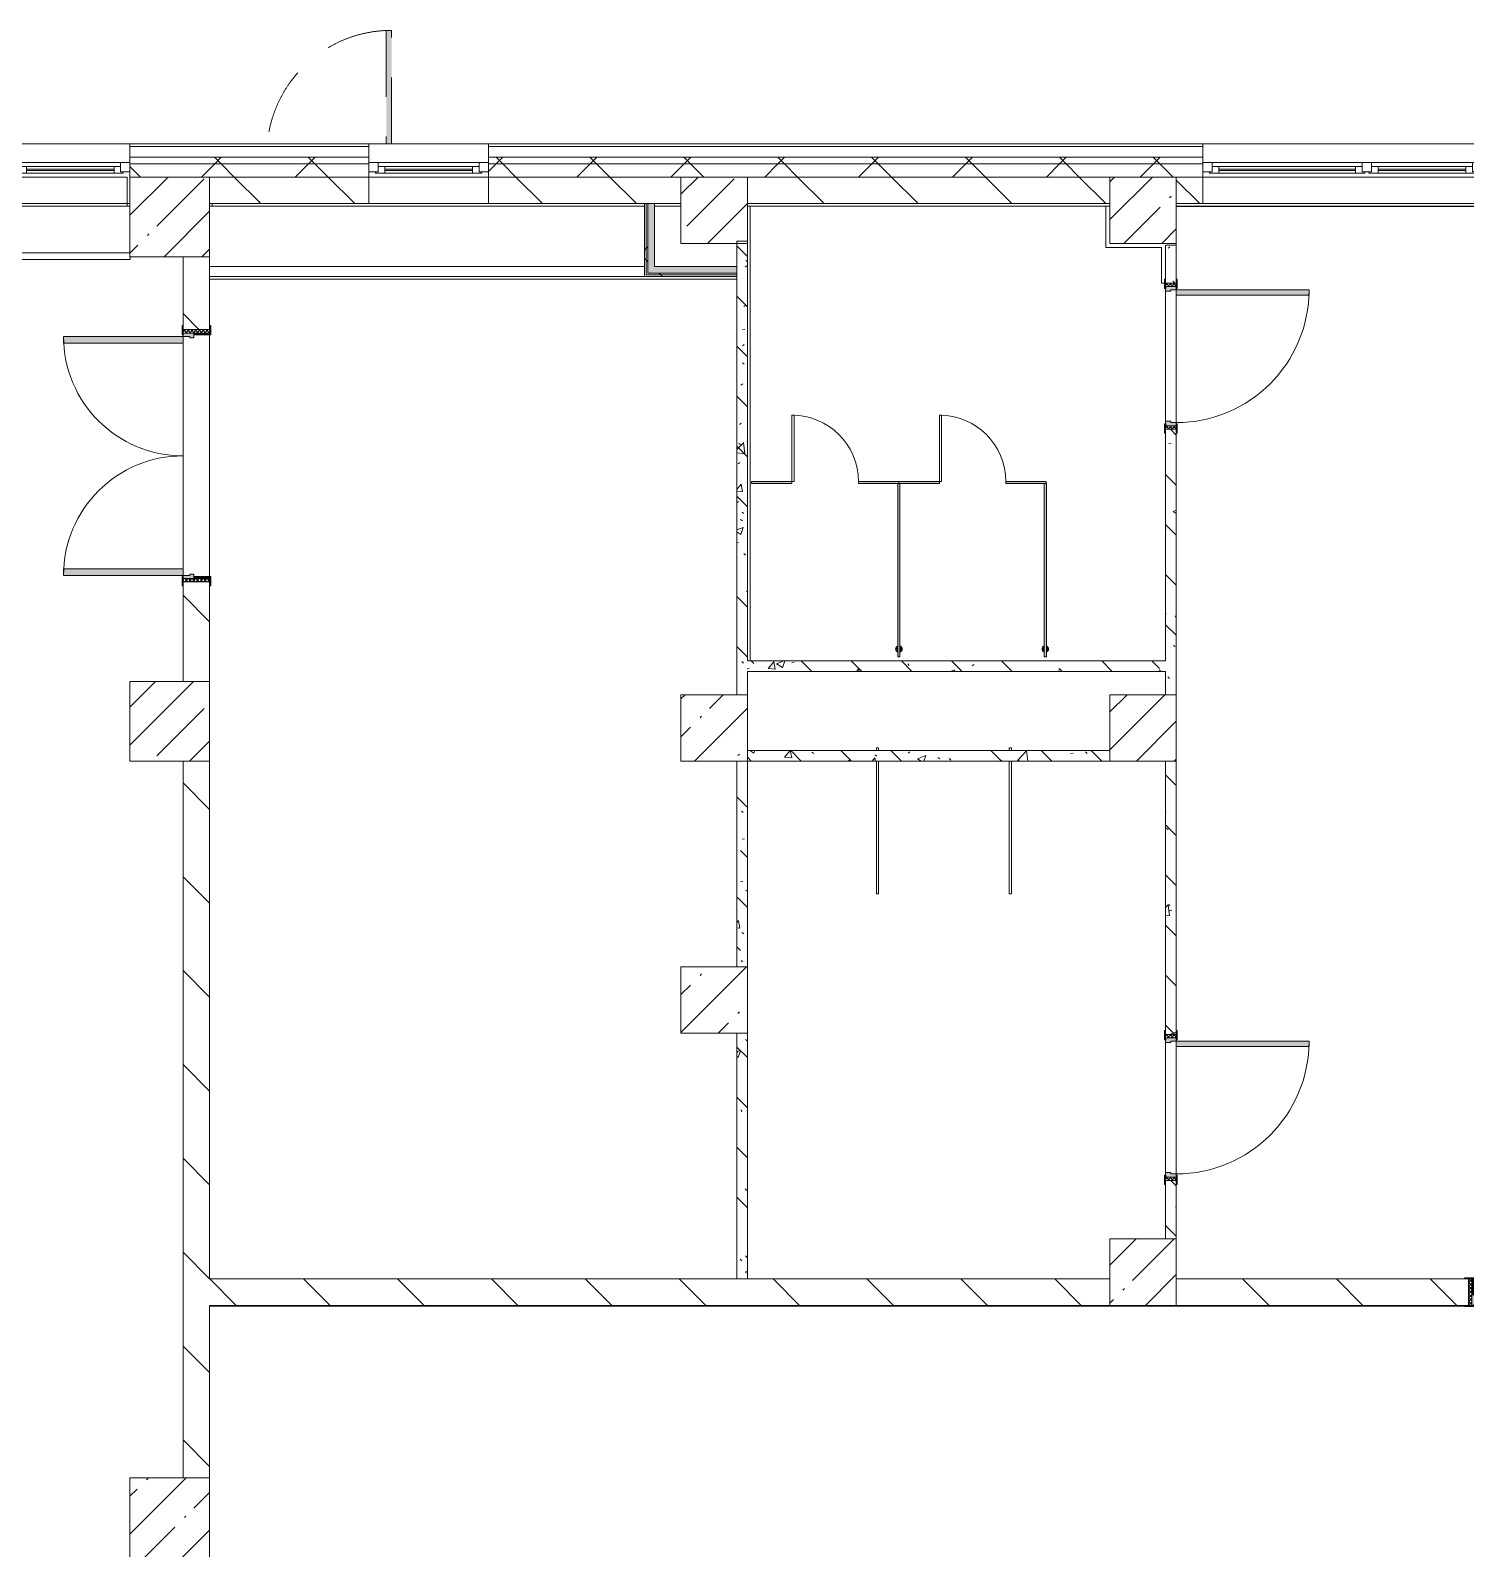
# Model space of a CAD drawing. Header units: millimetres. Extents: x -2766 to 205613, y -8553 to 29000.
# Drawn here: x 144013 to 154822, y 16767 to 28205 of the extents above; entities that cross this region are included whole.
import ezdxf

# ---------------------------------------------------------------- set-up
doc = ezdxf.new("R2010")
doc.units = ezdxf.units.MM
doc.linetypes.add('200_ШТРИХ__ш1_п0_6_', pattern=[800, 500, -300])
for name, color, linetype, lineweight in [('A-DETL-MBND-1', 7, '200_ШТРИХ__ш1_п0_6_', 9), ('A-DOOR-5', 7, 'Continuous', 5), ('A-GENM-1', 7, 'Continuous', 5), ('A-GLAZ-2', 7, 'Continuous', 5), ('A-WALL', 7, 'Continuous', 9), ('A-WALL-3', 7, 'Continuous', 5), ('I-WALL-3', 7, 'Continuous', 5), ('S-COLS-2', 7, 'Continuous', 5)]:
    doc.layers.add(name, color=color, linetype=linetype, lineweight=lineweight)
for name, color, linetype, lineweight, true_color in [('A-DOOR-2', 7, 'Continuous', 5, 0xaaaaaa), ('A-DOOR-3', 7, 'Continuous', 5, 0xe2e2e2), ('A-DOOR-FRAM-3', 7, 'Continuous', 5, 0xe2e2e2), ('A-DOOR-FRAM-4', 7, 'Continuous', 5, 0xaaaaaa), ('A-FLOR-2', 7, 'Continuous', 5, 0xaaaaaa), ('A-GENM-2', 7, 'Continuous', 5, 0xe2ddcd), ('I-WALL-2', 7, 'Continuous', 5, 0xe7e7e7), ('I-WALL-5', 7, 'Continuous', 5, 0x787878)]:
    doc.layers.add(name, color=color, linetype=linetype, lineweight=lineweight, true_color=true_color)
pattern_1 = [(45, (78603, 0), (-285.1231, 285.1231), []), (45, (78888.1, 0), (-285.1231, 285.1231), [504.031, -100.806, 16.764, -84.042])]
pattern_2 = [(135, (78603, 0), (-353.5534, -353.5534), [])]
pattern_3 = [(135, (78603, 0), (-377.1708, -377.1708), [533.4, -88.9, 17.78, -88.9]), (135, (78603, 376.94), (-377.1708, -377.1708), []), (50, (78603, 0), (637.6445, -55.7866), [66.675, -733.425]), (355, (78603, 0), (-123.3494, 668.699), [53.34, -586.74]), (100.451, (78656.1, -4.65), (514.299, 612.908), [56.665, -623.315]), (46.184, (78603, 177.8), (948.7764, -147.15), [100.012, -1100.137]), (96.636, (78682.05, 165.5), (830.909, 865.997), [84.998, -934.973]), (351.184, (78603, 177.8), (830.918, 865.988), [80.01, -880.11]), (21, (78691.9, 133.35), (530.6506, -357.9283), [66.675, -733.425]), (326, (78691.9, 133.35), (216.308, 644.6585), [53.34, -586.74]), (71.451, (78736.1, 103.5), (746.9596, 286.7243), [56.665, -623.315]), (37.5, (78602.98, 0), (10.8105, 295.9426), [16.764, -562.864, 16.764, -578.866, -588.962]), (37.5, (78602.98, 0), (10.8105, 295.9426), [-1175.258, 16.764, -572.198]), (7.5, (78602.98, 0), (233.8692, 350.6318), [16.764, -322.834, 16.764, -549.529, -224.472]), (7.5, (78602.98, 0), (233.8692, 350.6318), [-905.891, 16.764, -207.708]), (327.5, (78404.74, 0), (474.5678, -20.0513), [16.764, -205.486, 16.764, -676.656, -920.115]), (327.5, (78404.74, 0), (474.5678, -20.0513), [-915.67, 16.764, -903.351]), (317.5, (78315.84, 0), (518.4522, 88.9934), [16.764, -272.161, 16.764, -443.738, -653.415]), (317.5, (78315.84, 0), (518.4522, 88.9934), [-749.427, 16.764, -636.651])]
pattern_4 = [(45, (78603, 0), (-353.5534, 353.5534), []), (135, (78603, 0), (-353.5534, -353.5534), [])]
pattern_5 = [(45, (78603, 0), (-530.33, 530.33), []), (135, (78603, 0), (-530.33, -530.33), [])]

# ---------------------------------------------------------------- blocks, each defined once
blk = doc.blocks.new('BSC_Колонна _Прямоугольная - 600х600-V184-2_2_1_птичка')
at = {"layer": 'S-COLS-2'}
h = blk.add_hatch(dxfattribs=at)
h.set_pattern_fill('FP_122', color=256, style=0, pattern_type=2)
h.set_pattern_definition([(45, (-66460, -17000), (-285.1231, 285.1231), []), (45, (-66174.88, -17000), (-285.1231, 285.1231), [504.031, -100.806, 16.764, -84.042])])
h.paths.add_polyline_path([(148, -300), (300, -300), (300, 300), (-300, 300), (-300, -300), (144, -300)])
for p, q in [((300, 300), (-300, 300)), ((-300, 300), (-300, -300)), ((300, -300), (300, 300)), ((-300, -300), (300, -300))]:
    blk.add_line(p, q, dxfattribs=at)
blk = doc.blocks.new('BSC_Колонна _Прямоугольная - 500х500-V199-2_2_1_птичка')
at = {"layer": 'S-COLS-2'}
h = blk.add_hatch(dxfattribs=at)
h.set_pattern_fill('FP_141', color=256, style=0, pattern_type=2)
h.set_pattern_definition([(45, (-73790, -22950), (-285.1231, 285.1231), []), (45, (-73504.88, -22950), (-285.1231, 285.1231), [504.031, -100.806, 16.764, -84.042])])
h.paths.add_polyline_path([(250, -250), (250, 250), (-250, 250), (-250, -250), (173, -250)])
for p, q in [((250, 250), (-250, 250)), ((-250, 250), (-250, -250)), ((250, -250), (250, 250)), ((-250, -250), (250, -250))]:
    blk.add_line(p, q, dxfattribs=at)
blk = doc.blocks.new('BSC_Колонна _Прямоугольная - 500х500-V200-2_2_1_птичка')
at = {"layer": 'S-COLS-2'}
h = blk.add_hatch(dxfattribs=at)
h.set_pattern_fill('FP_142', color=256, style=0, pattern_type=2)
h.set_pattern_definition([(45, (-70560, -22950), (-285.1231, 285.1231), []), (45, (-70274.88, -22950), (-285.1231, 285.1231), [504.031, -100.806, 16.764, -84.042])])
h.paths.add_polyline_path([(170, -250), (250, -250), (250, 250), (-250, 250), (-250, -250)])
for p, q in [((250, 250), (-250, 250)), ((-250, 250), (-250, -250)), ((250, -250), (250, 250)), ((-250, -250), (250, -250))]:
    blk.add_line(p, q, dxfattribs=at)
blk = doc.blocks.new('110_Дверь_СКБ_1Ст_Внутренняя1 - Д-4 1100x2100h_су мгн-V205-2_2_1_птичка')
at = {"layer": 'A-DOOR-2'}
h = blk.add_hatch(dxfattribs=at)
h.set_pattern_fill('FP_13', color=256, style=0, pattern_type=2)
h.set_pattern_definition([(135, (1751.41, 164.685), (-14.14214, -14.14214), []), (225, (1751.41, 164.685), (14.14214, -14.14214), [])])
h.paths.add_polyline_path([(562, 100), (537, 100), (537, -100), (562, -100), (562, 39)])
at = {"layer": 'A-DOOR-3'}
h = blk.add_hatch(color=256, dxfattribs=at)
h.paths.add_polyline_path([(-488, 100), (-513, 100), (-513, 20), (-478, 20), (-478, 60), (-488, 60)])
h.paths.add_polyline_path([(512, 100), (512, 60), (502, 60), (502, 20), (537, 20), (537, 100), (525, 100)])
at = {"layer": 'A-DOOR-FRAM-3'}
for points in [[(-488, 1100), (-488, 100), (-448, 102), (-448, 1100)], [(-536, 108), (-568, 107), (-568, 100), (-498, 102), (-498, 108), (-536, 108)], [(-513, 20), (-513, -100), (-498, -100), (-498, 20)], [(522, 108), (525, 100), (592, 100), (592, 108), (539, 108)], [(522, 20), (522, -100), (537, -100), (537, 20)], [(-513, -100), (-568, -100), (-568, -108), (-498, -108), (-498, -100)], [(537, -100), (522, -100), (522, -108), (592, -108), (592, -100), (562, -100)]]:
    blk.add_hatch(color=256, dxfattribs=at).paths.add_polyline_path(points)
at = {"layer": 'A-DOOR-FRAM-4'}
h = blk.add_hatch(dxfattribs=at)
h.set_pattern_fill('FP_14', color=256, style=0, pattern_type=2)
h.set_pattern_definition([(45, (-371.384, 164.685), (-14.1421, 14.1421), []), (135, (-371.384, 164.685), (-14.1421, -14.1421), [])])
h.paths.add_polyline_path([(-538, 100), (-538, -100), (-513, -95), (-513, 100)])
at = {"layer": 'A-DOOR-2'}
for p, q in [((-488, 1100), (-488, 100)), ((-448, 1100), (-488, 1100)), ((-448, 100), (-448, 1100)), ((-488, 100), (-448, 100))]:
    blk.add_line(p, q, dxfattribs=at)
blk.add_arc((-488, 100), 1000, 360, 90, dxfattribs=at)
at = {"layer": 'A-DOOR-FRAM-4'}
for p, q in [((-498, 108), (-568, 108)), ((-568, 108), (-568, 100)), ((-568, 100), (-498, 100)), ((-513, 100), (-538, 100)), ((-538, 100), (-538, -100)), ((-488, 100), (-513, 100)), ((-513, 100), (-513, 20)), ((-513, -100), (-513, 100)), ((-498, 100), (-513, 100)), ((-513, 100), (-513, 99)), ((-513, 99), (-498, 99)), ((-513, 20), (-478, 20)), ((-498, 20), (-513, 20)), ((-513, 20), (-513, -100)), ((-498, 100), (-498, 108)), ((-498, 99), (-498, 100)), ((-498, -100), (-498, 20)), ((-488, 60), (-488, 100)), ((-478, 60), (-488, 60)), ((-478, 20), (-478, 60)), ((512, 60), (502, 60)), ((502, 60), (502, 20)), ((502, 20), (537, 20)), ((512, 100), (512, 60)), ((537, 100), (512, 100)), ((592, 108), (522, 108)), ((522, 108), (522, 100)), ((537, 100), (522, 100)), ((522, 100), (522, 99)), ((522, 100), (592, 100)), ((522, 99), (537, 99)), ((537, 20), (522, 20)), ((522, 20), (522, -100)), ((537, 20), (537, 100)), ((562, 100), (537, 100)), ((537, 100), (537, -100)), ((537, 99), (537, 100)), ((537, -100), (537, 20)), ((562, -100), (562, 100)), ((592, 100), (592, 108)), ((-498, -100), (-568, -100)), ((-568, -100), (-568, -108)), ((-568, -108), (-498, -108)), ((-538, -100), (-513, -100)), ((-513, -100), (-498, -100)), ((-498, -108), (-498, -100)), ((522, -100), (537, -100)), ((592, -100), (522, -100)), ((522, -100), (522, -108)), ((522, -108), (592, -108)), ((537, -100), (562, -100)), ((592, -108), (592, -100))]:
    blk.add_line(p, q, dxfattribs=at)
blk = doc.blocks.new('110_Дверь_СКБ_1Ст_Внутренняя1 - Д-4 1100x2100h_су мгн-32391219-2_2_1_птичка')
at = {"layer": 'A-DOOR-2'}
h = blk.add_hatch(dxfattribs=at)
h.set_pattern_fill('FP_143', color=256, style=0, pattern_type=2)
h.set_pattern_definition([(135, (1751.41, 104.685), (-14.14214, -14.14214), []), (225, (1751.41, 104.685), (14.14214, -14.14214), [])])
h.paths.add_polyline_path([(562.5, 40), (537.5, 38.2), (537.5, -40), (562.5, -40)])
at = {"layer": 'A-DOOR-3'}
h = blk.add_hatch(color=256, dxfattribs=at)
h.paths.add_polyline_path([(537.5, 38.2), (537.5, 40), (512.5, 36.4), (512.5, 0), (502.5, 0), (502.5, -40), (537.5, -40)])
h.paths.add_polyline_path([(-477.5, -16), (-477.5, 0), (-487.5, 0), (-487.5, 40), (-512.5, 40), (-512.5, -40), (-477.5, -35.6)])
at = {"layer": 'A-DOOR-FRAM-3'}
for points in [[(-447.5, 829.7), (-451, 1040), (-487.5, 1040), (-487.5, 40), (-447.5, 40), (-447.5, 60)], [(-497.5, 40), (-497.5, 48), (-567.5, 48), (-567.5, 40), (-512.5, 40)], [(592.5, 40), (592.5, 48), (522.5, 48), (522.5, 40), (562.5, 40)], [(-497.5, -40), (-567.5, -40), (-567.5, -48), (-497.5, -48)], [(592.5, -40), (522.5, -40), (522.5, -48), (592.5, -48)]]:
    blk.add_hatch(color=256, dxfattribs=at).paths.add_polyline_path(points)
at = {"layer": 'A-DOOR-FRAM-4'}
h = blk.add_hatch(dxfattribs=at)
h.set_pattern_fill('FP_144', color=256, style=0, pattern_type=2)
h.set_pattern_definition([(45, (-371.384, 104.685), (-14.1421, 14.1421), []), (135, (-371.384, 104.685), (-14.1421, -14.1421), [])])
h.paths.add_polyline_path([(-512.5, -40), (-512.5, 40), (-537.5, 40), (-537.5, -40)])
at = {"layer": 'A-DOOR-2'}
for p, q in [((-487.5, 1040), (-487.5, 40)), ((-447.5, 1040), (-487.5, 1040)), ((-447.5, 40), (-447.5, 1040)), ((-487.5, 40), (-447.5, 40))]:
    blk.add_line(p, q, dxfattribs=at)
blk.add_arc((-487.5, 40), 1000, 360, 90, dxfattribs=at)
at = {"layer": 'A-DOOR-FRAM-4'}
for p, q in [((-497.5, 48), (-567.5, 48)), ((-567.5, 48), (-567.5, 40)), ((-567.5, 40), (-497.5, 40)), ((-512.5, 40), (-537.5, 40)), ((-537.5, 40), (-537.5, -40)), ((-487.5, 40), (-512.5, 40)), ((-512.5, 40), (-512.5, -40)), ((-512.5, -40), (-512.5, 40)), ((-497.5, 40), (-512.5, 40)), ((-512.5, 40), (-512.5, 39)), ((-512.5, 39), (-497.5, 39)), ((-497.5, 40), (-497.5, 48)), ((-497.5, 39), (-497.5, 40)), ((-487.5, 0), (-487.5, 40)), ((-477.5, 0), (-487.5, 0)), ((-477.5, -40), (-477.5, 0)), ((512.5, 0), (502.5, 0)), ((502.5, 0), (502.5, -40)), ((512.5, 40), (512.5, 0)), ((537.5, 40), (512.5, 40)), ((592.5, 48), (522.5, 48)), ((522.5, 48), (522.5, 40)), ((537.5, 40), (522.5, 40)), ((522.5, 40), (522.5, 39)), ((522.5, 40), (592.5, 40)), ((522.5, 39), (537.5, 39)), ((537.5, -40), (537.5, 40)), ((562.5, 40), (537.5, 40)), ((537.5, 40), (537.5, -40)), ((537.5, 39), (537.5, 40)), ((562.5, -40), (562.5, 40)), ((592.5, 40), (592.5, 48)), ((-497.5, -40), (-567.5, -40)), ((-567.5, -40), (-567.5, -48)), ((-567.5, -48), (-497.5, -48)), ((-537.5, -40), (-512.5, -40)), ((-497.5, -39), (-512.5, -39)), ((-512.5, -39), (-512.5, -40)), ((-512.5, -40), (-477.5, -40)), ((-512.5, -40), (-497.5, -40)), ((-497.5, -40), (-497.5, -39)), ((-497.5, -48), (-497.5, -40)), ((502.5, -40), (537.5, -40)), ((537.5, -39), (522.5, -39)), ((522.5, -39), (522.5, -40)), ((522.5, -40), (537.5, -40)), ((592.5, -40), (522.5, -40)), ((522.5, -40), (522.5, -48)), ((522.5, -48), (592.5, -48)), ((537.5, -40), (537.5, -39)), ((537.5, -40), (562.5, -40)), ((592.5, -48), (592.5, -40))]:
    blk.add_line(p, q, dxfattribs=at)
blk = doc.blocks.new('131_Сантехническая перегородка - СП-2-V207-2_2_1_птичка')
at = {"layer": 'A-GENM-1'}
for p, q in [((0, 8), (1000, 8)), ((0, 8), (0, -8)), ((1080, 8), (1100, 8)), ((1100, 8), (1100, -8)), ((1000, -8), (0, -8)), ((1100, -8), (1080, -8))]:
    blk.add_line(p, q, dxfattribs=at)
blk = doc.blocks.new('110_Дверь_СКБ_2Ст - Д-10 1800x2100h_Актовый зал EI30-32403870-2_2_1_птичка')
at = {"layer": 'A-DOOR-2'}
h = blk.add_hatch(dxfattribs=at)
h.set_pattern_fill('FP_157', color=256, style=0, pattern_type=2)
h.set_pattern_definition([(135, (1351.41, 164.685), (-14.1421, -14.1421), []), (225, (1351.41, 164.685), (14.1421, -14.1421), [])])
h.paths.add_polyline_path([(937, -84), (937, -100), (963, -100), (963, 100), (937, 100), (937, 34)])
at = {"layer": 'A-DOOR-3'}
for points in [[(-888, 520), (-888, 100), (-838, 100), (-838, 1000), (-888, 1000), (-888, 934)], [(862, 340), (862, 100), (912, 100), (912, 1000), (862, 1000), (862, 400)]]:
    blk.add_hatch(color=256, dxfattribs=at).paths.add_polyline_path(points)
h = blk.add_hatch(color=256, dxfattribs=at)
h.paths.add_polyline_path([(-913, 37), (-913, 20), (-878, 20), (-878, 50), (-888, 50), (-888, 100), (-913, 100), (-913, 84)])
h.paths.add_polyline_path([(902, 34), (902, 20), (937, 20), (937, 100), (912, 100), (912, 50), (902, 50)])
at = {"layer": 'A-DOOR-FRAM-3'}
for points in [[(-967, 100), (-897, 100), (-897, 108), (-967, 108)], [(-913, -100), (-897, -100), (-897, 20), (-913, 20)], [(923, 100), (993, 100), (993, 108), (923, 108)], [(923, -83), (923, -100), (937, -100), (937, 20), (923, 20)], [(-967, -108), (-897, -108), (-897, -100), (-967, -100)], [(923, -108), (993, -108), (993, -100), (923, -100)]]:
    blk.add_hatch(color=256, dxfattribs=at).paths.add_polyline_path(points)
at = {"layer": 'A-DOOR-FRAM-4'}
h = blk.add_hatch(dxfattribs=at)
h.set_pattern_fill('FP_158', color=256, style=0, pattern_type=2)
h.set_pattern_definition([(45, (-771.384, 164.685), (-14.1421, 14.1421), []), (135, (-771.384, 164.685), (-14.1421, -14.1421), [])])
h.paths.add_polyline_path([(-937, 86), (-937, -100), (-913, -100), (-913, 100), (-937, 100)])
at = {"layer": 'A-DOOR-2'}
for p, q in [((-888, 1000), (-888, 100)), ((-838, 1000), (-888, 1000)), ((-838, 100), (-838, 1000)), ((912, 1000), (862, 1000)), ((862, 1000), (862, 100)), ((912, 100), (912, 1000)), ((-888, 100), (-838, 100)), ((862, 100), (912, 100))]:
    blk.add_line(p, q, dxfattribs=at)
for centre, start, end in [((-888, 100), 0, 90), ((912, 100), 90, 180)]:
    blk.add_arc(centre, 900, start, end, dxfattribs=at)
at = {"layer": 'A-DOOR-FRAM-4'}
for p, q in [((-897, 108), (-967, 108)), ((-967, 108), (-967, 100)), ((-967, 100), (-897, 100)), ((-913, 100), (-937, 100)), ((-937, 100), (-937, -100)), ((-888, 100), (-913, 100)), ((-913, 100), (-913, 20)), ((-913, 20), (-878, 20)), ((-913, -100), (-913, 100)), ((-897, 20), (-913, 20)), ((-913, 20), (-913, -100)), ((-897, 100), (-897, 108)), ((-897, -100), (-897, 20)), ((-888, 50), (-888, 100)), ((-878, 50), (-888, 50)), ((-878, 20), (-878, 50)), ((912, 50), (902, 50)), ((902, 50), (902, 20)), ((902, 20), (937, 20)), ((912, 100), (912, 50)), ((937, 100), (912, 100)), ((993, 108), (923, 108)), ((923, 108), (923, 100)), ((923, 100), (993, 100)), ((937, 20), (923, 20)), ((923, 20), (923, -100)), ((937, 20), (937, 100)), ((963, 100), (937, 100)), ((937, 100), (937, -100)), ((937, -100), (937, 20)), ((963, -100), (963, 100)), ((993, 100), (993, 108)), ((-897, -100), (-967, -100)), ((-967, -100), (-967, -108)), ((-967, -108), (-897, -108)), ((-937, -100), (-913, -100)), ((-913, -100), (-897, -100)), ((-897, -108), (-897, -100)), ((923, -100), (937, -100)), ((993, -100), (923, -100)), ((923, -100), (923, -108)), ((923, -108), (993, -108)), ((937, -100), (963, -100)), ((993, -108), (993, -100))]:
    blk.add_line(p, q, dxfattribs=at)
blk = doc.blocks.new('BSC_Колонна _Прямоугольная - 500х500-V238-2_2_1_птичка')
at = {"layer": 'S-COLS-2'}
h = blk.add_hatch(dxfattribs=at)
h.set_pattern_fill('FP_161', color=256, style=0, pattern_type=2)
h.set_pattern_definition([(45, (-70560, -20900), (-285.1231, 285.1231), []), (45, (-70274.88, -20900), (-285.1231, 285.1231), [504.031, -100.806, 16.764, -84.042])])
h.paths.add_polyline_path([(250, -250), (250, 250), (-250, 250), (-250, -250), (170, -250)])
for p, q in [((250, 250), (-250, 250)), ((-250, 250), (-250, -250)), ((250, -250), (250, 250)), ((-250, -250), (250, -250))]:
    blk.add_line(p, q, dxfattribs=at)
blk = doc.blocks.new('120_Окно_СКБ_1Ст - 120_Окно_СКБ_1Ст 900х2500_h_-19906774-2_2_1_птичка')
at = {"layer": 'A-GLAZ-2'}
for p, q in [((-450, -75), (-450, -5)), ((-450, -5), (-380, -5)), ((450, -5), (-450, -5)), ((-380, -75), (-450, -75)), ((-450, -75), (-400, -75)), ((-380, -75), (-400, -75)), ((-400, -75), (-400, -85)), ((-400, -85), (400, -85)), ((400, -85), (-400, -85)), ((-380, -5), (-380, -75)), ((380, -35), (-380, -35)), ((-380, -35), (-380, -75)), ((-330, -85), (-330, -35)), ((-330, -55), (330, -55)), ((330, -65), (-330, -65)), ((330, -85), (330, -35)), ((380, -75), (380, -5)), ((380, -5), (450, -5)), ((380, -75), (380, -35)), ((450, -75), (380, -75)), ((400, -75), (380, -75)), ((400, -75), (450, -75)), ((400, -85), (400, -75)), ((450, -5), (450, -75))]:
    blk.add_line(p, q, dxfattribs=at)
blk = doc.blocks.new('120_Окно_СКБ_2Ст - 120_Окно_СКБ_2Ст 2100х2400 _мал створка справа_-19092174-2_2_1_птичка')
at = {"layer": 'A-GLAZ-2'}
for p, q in [((-1050, -75), (-1050, -5)), ((-1050, -5), (-980, -5)), ((1050, -5), (-1050, -5)), ((-980, -75), (-1050, -75)), ((-1050, -75), (-1000, -75)), ((-980, -75), (-1000, -75)), ((-1000, -75), (-1000, -85)), ((-1000, -85), (170, -85)), ((170, -85), (-1000, -85)), ((-980, -5), (-980, -75)), ((150, -35), (-980, -35)), ((-980, -35), (-980, -75)), ((-930, -85), (-930, -35)), ((-930, -55), (100, -55)), ((100, -65), (-930, -65)), ((100, -85), (100, -35)), ((150, -75), (150, -5)), ((150, -5), (220, -5)), ((150, -75), (150, -35)), ((220, -75), (150, -75)), ((170, -75), (150, -75)), ((170, -75), (200, -75)), ((170, -85), (170, -75)), ((220, -75), (200, -75)), ((200, -75), (200, -85)), ((200, -85), (1000, -85)), ((1000, -85), (200, -85)), ((220, -5), (220, -75)), ((980, -35), (220, -35)), ((220, -35), (220, -75)), ((270, -85), (270, -35)), ((270, -55), (930, -55)), ((930, -65), (270, -65)), ((930, -85), (930, -35)), ((980, -75), (980, -5)), ((980, -5), (1050, -5)), ((980, -75), (980, -35)), ((1050, -75), (980, -75)), ((1000, -75), (980, -75)), ((1000, -75), (1050, -75)), ((1000, -85), (1000, -75)), ((1050, -5), (1050, -75))]:
    blk.add_line(p, q, dxfattribs=at)
blk = doc.blocks.new('BSC_Колонна _Прямоугольная - 500х500-V242-2_2_1_птичка')
at = {"layer": 'S-COLS-2'}
h = blk.add_hatch(dxfattribs=at)
h.set_pattern_fill('FP_168', color=256, style=0, pattern_type=2)
h.set_pattern_definition([(45, (-73790, -18850), (-285.1231, 285.1231), []), (45, (-73504.88, -18850), (-285.1231, 285.1231), [504.031, -100.806, 16.764, -84.042])])
h.paths.add_polyline_path([(250, -250), (250, 250), (-250, 250), (-250, -250), (170, -250)])
for p, q in [((250, 250), (-250, 250)), ((-250, 250), (-250, -250)), ((250, -250), (250, 250)), ((-250, -250), (250, -250))]:
    blk.add_line(p, q, dxfattribs=at)
blk = doc.blocks.new('110_Дверь_СКБ_1Ст_Наружная - ДН-2д_л__ Дверь из подвала ЛК _900 мм в свету_ 3300-22851703-2_2_1_птичка')
at = {"layer": 'A-DETL-MBND-1'}
blk.add_hatch(color=256, dxfattribs=at).paths.add_polyline_path([(489.5, 135), (489.5, 990), (449.5, 990), (449.5, 135)])
for p, q in [((489.5, 990), (449.5, 990)), ((449.5, 990), (449.5, 135)), ((489.5, 135), (489.5, 990))]:
    blk.add_line(p, q, dxfattribs=at)
blk.add_arc((489.5, 50), 940, 90, 174.73278, dxfattribs=at)
blk = doc.blocks.new('131_Сантехническая перегородка_Дверь - СД-1-V274-2_2_1_птичка')
at = {"layer": 'A-GENM-2'}
for points in [[(289, -8), (305, -8), (305, 8), (0, 8), (0, -8)], [(805, -8), (1110, -8), (1110, 8), (805, 8)]]:
    blk.add_hatch(color=256, dxfattribs=at).paths.add_polyline_path(points)
at = {"layer": 'A-DOOR-5'}
for p, q in [((321, 508), (305, 508)), ((305, 8), (305, 508)), ((321, 8), (321, 508)), ((321, 8), (305, 8))]:
    blk.add_line(p, q, dxfattribs=at)
blk.add_arc((305, 8), 500, 360, 90, dxfattribs=at)
at = {"layer": 'A-GENM-1'}
for p, q in [((305, 8), (0, 8)), ((0, 8), (0, -8)), ((305, -8), (305, 8)), ((1110, 8), (805, 8)), ((805, 8), (805, -8)), ((1110, -8), (1110, 8)), ((0, -8), (305, -8)), ((805, -8), (1110, -8))]:
    blk.add_line(p, q, dxfattribs=at)
blk = doc.blocks.new('131_Сантехническая перегородка - СП-4-V267-2_2_1_птичка')
at = {"layer": 'A-GENM-2'}
blk.add_hatch(color=256, dxfattribs=at).paths.add_polyline_path([(852, 8), (26, 8), (26, -8), (1330, -8), (1330, 8)])
at = {"layer": 'A-GENM-1'}
for p, q in [((1330, 8), (26, 8)), ((26, 8), (26, -8)), ((1330, -8), (1330, 8)), ((26, -8), (1330, -8))]:
    blk.add_line(p, q, dxfattribs=at)
at = {"layer": 'A-GENM-1', "flags": 128}
for points in [[(97, 8), (97, 9), (96, 9), (96, 9), (96, 10), (95, 10), (95, 11), (94, 11), (94, 12), (93, 12), (93, 12), (92, 13), (92, 13), (91, 13), (91, 14), (90, 14), (90, 14), (89, 14), (89, 14), (88, 15), (87, 15), (87, 15), (86, 15), (86, 15), (85, 15), (84, 15), (84, 15), (83, 15), (83, 15), (82, 15), (81, 15), (81, 15), (80, 15), (80, 14), (79, 14), (78, 14), (78, 14), (77, 13), (77, 13), (76, 13), (76, 13), (75, 12), (75, 12), (74, 11), (74, 11), (74, 11), (73, 10), (73, 10), (72, 9), (72, 9), (72, 8), (71, 8)], [(71, -8), (72, -9), (72, -9), (72, -9), (73, -10), (73, -10), (74, -11), (74, -11), (75, -12), (75, -12), (76, -12), (76, -13), (77, -13), (77, -13), (78, -14), (78, -14), (79, -14), (79, -14), (80, -14), (80, -15), (81, -15), (82, -15), (82, -15), (83, -15), (83, -15), (84, -15), (85, -15), (85, -15), (86, -15), (86, -15), (87, -15), (88, -15), (88, -15), (89, -14), (89, -14), (90, -14), (90, -14), (91, -13), (92, -13), (92, -13), (93, -13), (93, -12), (94, -12), (94, -11), (94, -11), (95, -11), (95, -10), (96, -10), (96, -9), (96, -9), (97, -8), (97, -8)]]:
    blk.add_lwpolyline(points, dxfattribs=at)
at = {"layer": 'A-GENM-1'}
for radius, start, end in [(24.6, 19.9113, 160.0887), (17.6, 45, 135), (17.6, 45, 135), (15.1, 45, 135), (24.6, 199.9113, 340.0887), (17.6, 225, 315), (17.6, 225, 315), (15.1, 225, 315)]:
    blk.add_arc((84, 0), radius, start, end, dxfattribs=at)
blk = doc.blocks.new('Зашивка приборов отопления29 - Зашивка приборов отопления-33323054-2_2_1_птичка')
at = {"layer": 'A-WALL-3'}
for p, q in [((66780, 26880), (66760, 26880)), ((70036, 26425), (66760, 26425)), ((66760, 26350), (70036, 26350))]:
    blk.add_line(p, q, dxfattribs=at)

msp = doc.modelspace()

# ---------------------------------------------------------------- hatches: boundary and pattern name
at = {"layer": 'A-WALL-3'}
h = msp.add_hatch(dxfattribs=at)
h.set_pattern_fill('FP_121', color=256, style=0, pattern_type=2)
h.set_pattern_definition(pattern_4)
h.paths.add_polyline_path([(160542.7, 27200), (171763, 27200), (171762.5, 27250), (158953, 27250), (158953, 27200)])
h.paths.add_polyline_path([(155853, 27200), (156453, 27200), (156453, 27250), (154943, 27250), (154943, 27200), (155138, 27200)])
h.paths.add_polyline_path([(144763, 27200), (146563, 27200), (146563, 27250), (144763, 27250)])
h.paths.add_polyline_path([(151534.9, 27200), (152843, 27200), (152843, 27250), (147463, 27250), (147463, 27200), (149733.3, 27200)])
h.paths.add_polyline_path([(143558.2, 27200), (143863, 27200), (143863, 27250), (142783, 27250), (142783, 27200), (143427.8, 27200)])
h.paths.add_polyline_path([(129015.4, 27200), (129363.2, 27200), (129363.2, 27250), (128263.3, 27250), (128263.3, 27200), (128967.8, 27200)])
h.paths.add_polyline_path([(139358.2, 27200), (139643, 27200), (139643, 27250), (138463, 27250), (138463, 27200), (138923.9, 27200)])
h.paths.add_polyline_path([(132463.2, 27200), (133612.9, 27200), (133612.9, 27250), (132463.2, 27250), (132463.2, 27210)])
h.paths.add_polyline_path([(134512.9, 27200), (135763, 27200), (135763, 27250), (134512.9, 27250)])
h.paths.add_polyline_path([(120613, 27200), (123010, 27200), (123010, 27250), (120613, 27250)])
h.paths.add_polyline_path([(126110, 27200), (127363.3, 27200), (127363, 27250), (126110, 27250), (126110, 27210)])
h = msp.add_hatch(dxfattribs=at)
h.set_pattern_fill('FP_121', color=256, style=0, pattern_type=2)
h.set_pattern_definition(pattern_4)
h.paths.add_polyline_path([(171413, 27100), (171663, 27100), (171663, 27200), (158953, 27200), (158953, 27100), (171352, 27100)])
h.paths.add_polyline_path([(120847.8, 27100), (123010, 27100), (123010, 27200), (120663, 27200), (120663, 27100), (120763, 27100)])
h.paths.add_polyline_path([(143067.8, 27100), (143558.2, 27100), (143558.2, 27200), (142783, 27200), (142783, 27100)])
h.paths.add_polyline_path([(126110, 27100), (127363.3, 27100), (127363, 27200), (126110, 27200), (126110, 27140)])
h.paths.add_polyline_path([(128263.3, 27100), (129363.2, 27100), (129363.2, 27200), (128263.3, 27200)])
h.paths.add_polyline_path([(143863, 27100), (143863, 27200), (143558.2, 27200), (143558.2, 27100)])
h.paths.add_polyline_path([(132463.2, 27100), (133612.9, 27100), (133612.9, 27200), (132463.2, 27200), (132463.2, 27140)])
h.paths.add_polyline_path([(138923.9, 27100), (139643, 27100), (139643, 27200), (138463, 27200), (138463, 27100), (138767.8, 27100)])
h.paths.add_polyline_path([(155853, 27100), (156453, 27100), (156453, 27200), (154943, 27200), (154943, 27100), (155353, 27100)])
h.paths.add_polyline_path([(151534.9, 27100), (152843, 27100), (152843, 27200), (147463, 27200), (147463, 27100), (149733.3, 27100)])
h.paths.add_polyline_path([(134512.9, 27100), (135763, 27100), (135763, 27200), (134512.9, 27200)])
h.paths.add_polyline_path([(146130.2, 27100), (146563, 27100), (146563, 27200), (144763, 27200), (144763, 27100), (145383, 27100)])
at = {"layer": 'I-WALL-2'}
for points in [[(148713.6, 26425), (148713.6, 26900), (148663.6, 26900), (148663.6, 26425)], [(148832.5, 26375), (149333, 26375), (149333, 26425), (148663.6, 26425), (148663.6, 26375)]]:
    msp.add_hatch(color=256, dxfattribs=at).paths.add_polyline_path(points)
at = {"layer": 'I-WALL-3'}
h = msp.add_hatch(dxfattribs=at)
h.set_pattern_fill('FP_126', color=256, style=0, pattern_type=2)
h.set_pattern_definition(pattern_2)
h.paths.add_polyline_path([(148832.5, 26900), (148913, 26900), (148913, 27100), (147463, 27100), (147463, 26900), (147931.7, 26900)])
h.paths.add_polyline_path([(129363.2, 26900), (129363.2, 27100), (128967.8, 27100), (128967.8, 26900)])
h.paths.add_polyline_path([(133363, 26900), (133612.9, 26902.7), (133612.9, 27100), (133363, 27100), (133363, 26926.4)])
h.paths.add_polyline_path([(132463.2, 26900), (132763, 26900), (132763, 27100), (132463.2, 27100), (132463.2, 26943.8)])
h.paths.add_polyline_path([(162703.7, 26900), (162803, 26900), (162803, 27100), (159753, 27100), (159753, 26900), (162675.5, 26900)])
h.paths.add_polyline_path([(135763, 26900), (135763, 27100), (134512.9, 27100), (134512.9, 26900), (135608, 26900)])
h.paths.add_polyline_path([(138463, 26900), (138763, 26900), (138763, 27100), (138463, 27100), (138463, 26900.9)])
h.paths.add_polyline_path([(139363, 26900), (139663, 26900), (139663, 27100), (139363, 27100), (139363, 26943.8)])
h.paths.add_polyline_path([(142763, 26900), (143863, 26900), (143863, 27100), (142763, 27100), (142763, 26943.8)])
h.paths.add_polyline_path([(145363, 26900), (146563, 26900), (146563, 27100), (145363, 27100), (145363, 26943.8)])
h.paths.add_polyline_path([(158953, 26900), (159253, 26900), (159253, 27100), (158953, 27100), (158953, 26943.8)])
h.paths.add_polyline_path([(149413, 26900), (152143, 26900), (152143, 27100), (149413, 27100), (149413, 26943.8)])
h.paths.add_polyline_path([(152643, 26900), (152843, 26900), (152843, 27100), (152643, 27100), (152643, 26943.8)])
h.paths.add_polyline_path([(154943, 26900), (155353, 26900), (155353, 27100), (154943, 27100), (154943, 26938.3)])
h.paths.add_polyline_path([(155853, 26900), (156453, 26900), (156453, 27100), (155853, 27100), (155853, 26943.8)])
h = msp.add_hatch(dxfattribs=at)
h.set_pattern_fill('FP_180', color=256, style=0, pattern_type=2)
h.set_pattern_definition(pattern_5)
h.paths.add_polyline_path([(148648, 26362.5), (148651.1, 26362.5), (148651.1, 26900), (148638.6, 26900), (148638.6, 26362.5)])
h = msp.add_hatch(dxfattribs=at)
h.set_pattern_fill('FP_180', color=256, style=0, pattern_type=2)
h.set_pattern_definition(pattern_5)
h.paths.add_polyline_path([(148663.6, 26375), (148663.6, 26900), (148651.1, 26900), (148651.1, 26375)])
h = msp.add_hatch(dxfattribs=at)
h.set_pattern_fill('FP_126', color=256, style=0, pattern_type=2)
h.set_pattern_definition(pattern_2)
h.paths.add_polyline_path([(145163, 12300), (145363, 12300), (145363, 15175), (145163, 15175), (145163, 12744.5)])
h.paths.add_polyline_path([(145229.4, 16625), (145363, 16625), (145363, 16700), (145163, 16700), (145163, 16625), (145214.9, 16625)])
h.paths.add_polyline_path([(145231.3, 17300), (145363, 17300), (145363, 22700), (145163, 22700), (145163, 17300), (145229.4, 17300)])
h.paths.add_polyline_path([(145163, 23300), (145363, 23300), (145363, 24050), (145163, 24050), (145163, 23394)])
h.paths.add_polyline_path([(145349.3, 25950), (145363, 25950), (145363, 26500), (145163, 26500), (145163, 25950), (145229.4, 25950)])
h = msp.add_hatch(dxfattribs=at)
h.set_pattern_fill('FP_180', color=256, style=0, pattern_type=2)
h.set_pattern_definition(pattern_5)
h.paths.add_polyline_path([(148910.3, 26350), (149333, 26350), (149333, 26362.5), (148638.6, 26362.5), (148638.6, 26350), (148832.5, 26350)])
h = msp.add_hatch(dxfattribs=at)
h.set_pattern_fill('FP_180', color=256, style=0, pattern_type=2)
h.set_pattern_definition(pattern_5)
h.paths.add_polyline_path([(148832.5, 26362.5), (149333, 26362.5), (149333, 26375), (148651.1, 26375), (148651.1, 26362.5), (148713.6, 26362.5)])
h = msp.add_hatch(dxfattribs=at)
h.set_pattern_fill('FP_126', color=256, style=0, pattern_type=2)
h.set_pattern_definition(pattern_2)
h.paths.add_polyline_path([(157183, 18600), (157183, 18800), (155943, 18800), (155943, 18600), (156939.6, 18600)])
h.paths.add_polyline_path([(158978.1, 18600), (162803, 18600), (162803, 18800), (158783, 18800), (158783, 18600), (158885.4, 18600)])
h.paths.add_polyline_path([(152643, 18600), (154843, 18600), (154843, 18800), (152643, 18800), (152643, 18681)])
h.paths.add_polyline_path([(152143, 18600), (152143, 18800), (145363, 18800), (145363, 18600), (149733.3, 18600)])
at = {"layer": 'I-WALL-5'}
h = msp.add_hatch(dxfattribs=at)
h.set_pattern_fill('FP_134', color=256, style=0, pattern_type=2)
h.set_pattern_definition(pattern_3)
h.paths.add_polyline_path([(149413, 21150), (149409.1, 22700), (149333, 22700), (149333, 21150)])
h.paths.add_polyline_path([(149404.1, 23200), (149413, 23200), (149413, 26617.5), (149333, 26617.5), (149333, 23200)])
h = msp.add_hatch(dxfattribs=at)
h.set_pattern_fill('FP_134', color=256, style=0, pattern_type=2)
h.set_pattern_definition(pattern_3)
h.paths.add_polyline_path([(152643, 19100), (152643, 19540), (152563, 19540), (152563, 19100), (152610.6, 19100)])
h.paths.add_polyline_path([(152563, 20640), (152643, 20640), (152643, 22700), (152563, 22700), (152563, 20670)])
h.paths.add_polyline_path([(152563, 23200), (152643, 23200), (152643, 25200), (152563, 25200), (152563, 23375)])
h.paths.add_polyline_path([(152643, 26300), (152643, 26587.5), (152563, 26587.5), (152563, 26300)])
h = msp.add_hatch(dxfattribs=at)
h.set_pattern_fill('FP_134', color=256, style=0, pattern_type=2)
h.set_pattern_definition(pattern_3)
h.paths.add_polyline_path([(152563, 23375), (152563, 23455), (149413, 23455), (149415, 23375), (152143, 23375)])
h = msp.add_hatch(dxfattribs=at)
h.set_pattern_fill('FP_134', color=256, style=0, pattern_type=2)
h.set_pattern_definition(pattern_3)
h.paths.add_polyline_path([(149433, 22700), (152143, 22700), (152143, 22780), (149413, 22780), (149413, 22700), (149432.1, 22700)])
h = msp.add_hatch(dxfattribs=at)
h.set_pattern_fill('FP_134', color=256, style=0, pattern_type=2)
h.set_pattern_definition(pattern_3)
h.paths.add_polyline_path([(149333, 18800), (149413, 18800), (149413, 20650), (149333, 20650), (149333, 19083.3)])
at = {"layer": 'S-COLS-2'}
h = msp.add_hatch(dxfattribs=at)
h.set_pattern_fill('FP_123', color=256, style=0, pattern_type=2)
h.set_pattern_definition(pattern_1)
h.paths.add_polyline_path([(145229.4, 26500), (145363, 26500), (145363, 27100), (144763, 27100), (144763.5, 26500), (145163, 26500)])
h = msp.add_hatch(dxfattribs=at)
h.set_pattern_fill('FP_123', color=256, style=0, pattern_type=2)
h.set_pattern_definition(pattern_1)
h.paths.add_polyline_path([(148913, 26600), (149333, 26600), (149333, 26617.5), (149413, 26617.5), (149413, 27100), (148913, 27100), (148913, 26617.5)])
h = msp.add_hatch(dxfattribs=at)
h.set_pattern_fill('FP_123', color=256, style=0, pattern_type=2)
h.set_pattern_definition(pattern_1)
h.paths.add_polyline_path([(152643, 26600), (152643, 27100), (152143, 27100), (152143, 26600), (152563, 26600)])
h = msp.add_hatch(dxfattribs=at)
h.set_pattern_fill('FP_123', color=256, style=0, pattern_type=2)
h.set_pattern_definition(pattern_1)
h.paths.add_polyline_path([(144763, 22700), (145363, 22700), (145359, 23300), (144763, 23300)])

# ---------------------------------------------------------------- linework, layer by layer
at = {"layer": 'A-FLOR-2'}
for p, q in [((144763, 26880), (144743, 26880)), ((149433, 26880), (149433, 23455)), ((152112, 26569), (152112, 26880)), ((154922, 26879), (152643, 26879)), ((152532, 26569), (152112, 26569)), ((152532, 26300), (152532, 26569)), ((152643, 26600), (152643, 26587.5)), ((149333, 26330), (145363, 26330)), ((152555, 26300), (152532, 26300)), ((154813, 18592.9), (145363, 18592.9))]:
    msp.add_line(p, q, dxfattribs=at)
at = {"layer": 'A-WALL'}
for p, q in [((146563, 27330), (144763, 27330)), ((146563, 27250), (144763, 27250)), ((152843, 27330), (147463, 27330)), ((152843, 27250), (147463, 27250)), ((146563, 27200), (144763, 27200)), ((152843, 27200), (147463, 27200)), ((146563, 27100), (145363, 27100)), ((148913, 27100), (147463, 27100)), ((152143, 27100), (149413, 27100)), ((152843, 27100), (152643, 27100)), ((148651.1, 26900), (148651.1, 26362.5)), ((148663.6, 26900), (148663.6, 26375)), ((148651.1, 26362.5), (149333, 26362.5)), ((148663.6, 26375), (149333, 26375)), ((149333, 18800), (149413, 18800))]:
    msp.add_line(p, q, dxfattribs=at)
at = {"layer": 'A-WALL-3'}
for p, q in [((171913, 27350), (134512.9, 27350)), ((144763, 27350), (144763, 27100)), ((146563, 27100), (146563, 27350)), ((147463, 27350), (147463, 27100)), ((152843, 27100), (152843, 27350)), ((144763, 27100), (145363, 27100)), ((148913, 27100), (149413, 27100)), ((152143, 27100), (152643, 27100))]:
    msp.add_line(p, q, dxfattribs=at)
at = {"layer": 'I-WALL-3'}
for p, q in [((143863, 27100), (144743, 27100)), ((144743, 26880), (144743, 27100)), ((145363, 27100), (145363, 26900)), ((146563, 26900), (146563, 27100)), ((146563, 27100), (147463, 27100)), ((147463, 27100), (147463, 26900)), ((148913, 26900), (148913, 27100)), ((149413, 27100), (149413, 26900)), ((152143, 26900), (152143, 27100)), ((152643, 27100), (152643, 26900)), ((152843, 26900), (152843, 27100)), ((152843, 27100), (154943, 27100)), ((144763, 26900), (128967.8, 26900)), ((144743, 26880), (139363, 26880)), ((145363, 26900), (148913, 26900)), ((145383, 26900), (145383, 26880)), ((148639.1, 26880), (145383, 26880)), ((148713.6, 26900), (148638.6, 26900)), ((148638.6, 26900), (148638.6, 26350)), ((148713.6, 26425), (148713.6, 26900)), ((148913, 26880), (148713.6, 26880)), ((149413, 26900), (152143, 26900)), ((152143, 26880), (149413, 26880)), ((155353, 26900), (152643, 26900)), ((154943.9, 26880), (152643, 26880)), ((149333, 26617.5), (149333, 23200)), ((149413, 26617.5), (149333, 26617.5)), ((149413, 23455), (149413, 26617.5)), ((152563, 26587.5), (152563, 26330)), ((152643, 26587.5), (152563, 26587.5)), ((152643, 26330), (152643, 26587.5)), ((139384, 26529), (144763, 26529)), ((144763.5, 26479), (139384, 26479)), ((144763.5, 26500.3), (144763.5, 26479)), ((145363, 26500), (145163, 26500)), ((145163, 26500), (145163, 25980)), ((145363, 25980), (145363, 26500)), ((149333, 26425), (148713.6, 26425)), ((148638.6, 26350), (149333, 26350)), ((152563, 25260), (152563, 26240)), ((152643, 26210), (152643, 25250)), ((145163, 24150), (145163, 25850)), ((145363, 25910), (145363, 24090)), ((152563, 25170), (152563, 23455)), ((152643, 23200), (152643, 25170)), ((145163, 24020), (145163, 23300)), ((145363, 23300), (145363, 24020)), ((152563, 23455), (149413, 23455)), ((149413, 23375), (152563, 23375)), ((149413, 23200), (149413, 23375)), ((152563, 23375), (152563, 23200)), ((145163, 23300), (145363, 23300)), ((152143, 22780), (149413, 22780)), ((145163, 22700), (145163, 17300)), ((145363, 22700), (145163, 22700)), ((145363, 18800), (145363, 22700)), ((149333, 22700), (149333, 21150)), ((149413, 21150), (149413, 22700)), ((149413, 22700), (152143, 22700)), ((152563, 22700), (152563, 20670)), ((152643, 20670), (152643, 22700)), ((149333, 20650), (149333, 18800)), ((149413, 18800), (149413, 20650)), ((152563, 19600), (152563, 20580)), ((152643, 20550), (152643, 19590)), ((152563, 19510), (152563, 19100)), ((152643, 19100), (152643, 19510)), ((149333, 18800), (145363, 18800)), ((152143, 18800), (149413, 18800)), ((154813, 18800), (152643, 18800)), ((145363, 17300), (145363, 18600)), ((145363, 18600), (152143, 18600)), ((152643, 18600), (154813, 18600))]:
    msp.add_line(p, q, dxfattribs=at)
at = {"layer": 'S-COLS-2'}
for p, q in [((145363, 27100), (144763, 27100)), ((144763, 27100), (144763, 26500)), ((145363, 26900), (145363, 27100)), ((149413, 27100), (148913, 27100)), ((148913, 27100), (148913, 26900)), ((149413, 26900), (149413, 27100)), ((152643, 27100), (152143, 27100)), ((152143, 27100), (152143, 26900)), ((152643, 26900), (152643, 27100)), ((145363, 26500), (145363, 26900)), ((148913, 26900), (148913, 26600)), ((149413, 26600), (149413, 26900)), ((152143, 26900), (152143, 26600)), ((152643, 26600), (152643, 26900)), ((148913, 26600), (149413, 26600)), ((152143, 26600), (152643, 26600)), ((144763, 26500), (145363, 26500)), ((145163, 23300), (144763, 23300)), ((144763, 23300), (144763, 22700)), ((145363, 23300), (145163, 23300)), ((145363, 22700), (145363, 23300)), ((144763, 22700), (145163, 22700)), ((145163, 22700), (145363, 22700))]:
    msp.add_line(p, q, dxfattribs=at)

# ---------------------------------------------------------------- block references
at = {"layer": 'A-DETL-MBND-1'}
msp.add_blockref('110_Дверь_СКБ_1Ст_Наружная - ДН-2д_л__ Дверь из подвала ЛК _900 мм в свету_ 3300-22851703-2_2_1_птичка', (146243.5, 27215), dxfattribs=at)
at = {"layer": 'A-DOOR-2'}
for name, p, rotation in [('110_Дверь_СКБ_1Ст_Внутренняя1 - Д-4 1100x2100h_су мгн-32391219-2_2_1_птичка', (152603, 25762.5), 269.9999999999999), ('110_Дверь_СКБ_2Ст - Д-10 1800x2100h_Актовый зал EI30-32403870-2_2_1_птичка', (145263, 24987.5), 89.9999999999999), ('110_Дверь_СКБ_1Ст_Внутренняя1 - Д-4 1100x2100h_су мгн-32391219-2_2_1_птичка', (152603, 20102.5), 269.9999999999999), ('110_Дверь_СКБ_1Ст_Внутренняя1 - Д-4 1100x2100h_су мгн-V205-2_2_1_птичка', (155405.5, 18700), 180)]:
    msp.add_blockref(name, p, dxfattribs=dict(at, rotation=rotation))
at = {"layer": 'A-GENM-1'}
for p in [(149444, 24798.5), (150554.4, 24798.5)]:
    msp.add_blockref('131_Сантехническая перегородка_Дверь - СД-1-V274-2_2_1_птичка', p, dxfattribs=at)
for name, p, rotation in [('131_Сантехническая перегородка - СП-4-V267-2_2_1_птичка', (150554.4, 23460.5), 90.00000000001177), ('131_Сантехническая перегородка - СП-4-V267-2_2_1_птичка', (151656.7, 23460.5), 90.00000000001177), ('131_Сантехническая перегородка - СП-2-V207-2_2_1_птичка', (150393, 21700), 90.00000000000006), ('131_Сантехническая перегородка - СП-2-V207-2_2_1_птичка', (151393, 21700), 90.00000000000006)]:
    msp.add_blockref(name, p, dxfattribs=dict(at, rotation=rotation))
at = {"layer": 'A-GLAZ-2'}
for name, p in [('120_Окно_СКБ_1Ст - 120_Окно_СКБ_1Ст 900х2500_h_-19906774-2_2_1_птичка', (144313, 27215)), ('120_Окно_СКБ_1Ст - 120_Окно_СКБ_1Ст 900х2500_h_-19906774-2_2_1_птичка', (147013, 27215)), ('120_Окно_СКБ_2Ст - 120_Окно_СКБ_2Ст 2100х2400 _мал створка справа_-19092174-2_2_1_птичка', (153893, 27215))]:
    msp.add_blockref(name, p, dxfattribs=at)
at = {"layer": 'A-WALL-3'}
msp.add_blockref('Зашивка приборов отопления29 - Зашивка приборов отопления-33323054-2_2_1_птичка', (78603, 0), dxfattribs=at)
at = {"layer": 'S-COLS-2'}
for name, p in [('BSC_Колонна _Прямоугольная - 500х500-V200-2_2_1_птичка', (149163, 22950)), ('BSC_Колонна _Прямоугольная - 500х500-V199-2_2_1_птичка', (152393, 22950)), ('BSC_Колонна _Прямоугольная - 500х500-V238-2_2_1_птичка', (149163, 20900)), ('BSC_Колонна _Прямоугольная - 500х500-V242-2_2_1_птичка', (152393, 18850)), ('BSC_Колонна _Прямоугольная - 600х600-V184-2_2_1_птичка', (145063, 17000))]:
    msp.add_blockref(name, p, dxfattribs=at)

doc.saveas('drawing.dxf')
